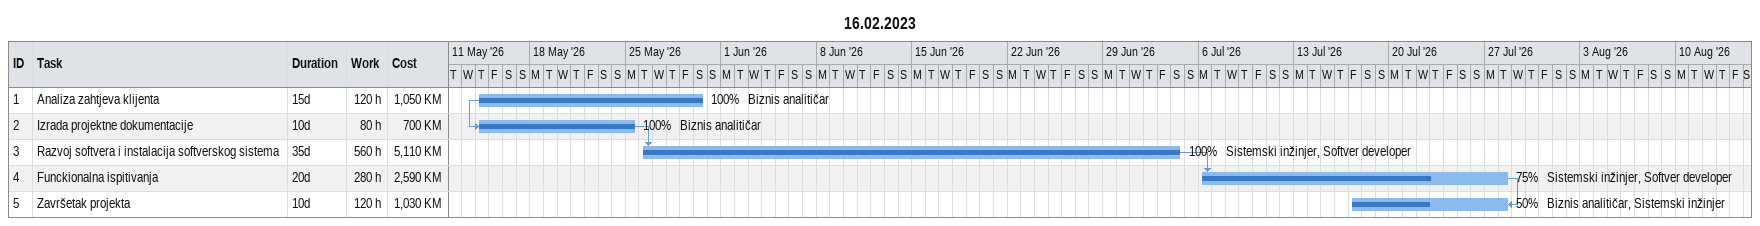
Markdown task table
16.02.2023

| ID | Task | Duration | Start | Finish | Predecessors | Resources | % complete | Work (h) | Cost (KM) |
|---|---|---|---|---|---|---|---|---|---|
| 1 | Analiza zahtjeva klijenta | 15d | 2026-05-14 | 2026-05-30 |  | Biznis analitičar | 100 | 120 | 1050 |
| 2 | Izrada projektne dokumentacije | 10d | 2026-05-14 | 2026-05-25 | 1SS | Biznis analitičar | 100 | 80 | 700 |
| 3 | Razvoj softvera i instalacija softverskog sistema | 35d | 2026-05-26 | 2026-07-04 | 2 | Sistemski inžinjer, Softver developer | 100 | 560 | 5110 |
| 4 | Funckionalna ispitivanja | 20d | 2026-07-06 | 2026-07-28 | 3 | Sistemski inžinjer, Softver developer | 75 | 280 | 2590 |
| 5 | Završetak projekta | 10d | 2026-07-17 | 2026-07-28 | 4FF | Biznis analitičar, Sistemski inžinjer | 50 | 120 | 1030 |
